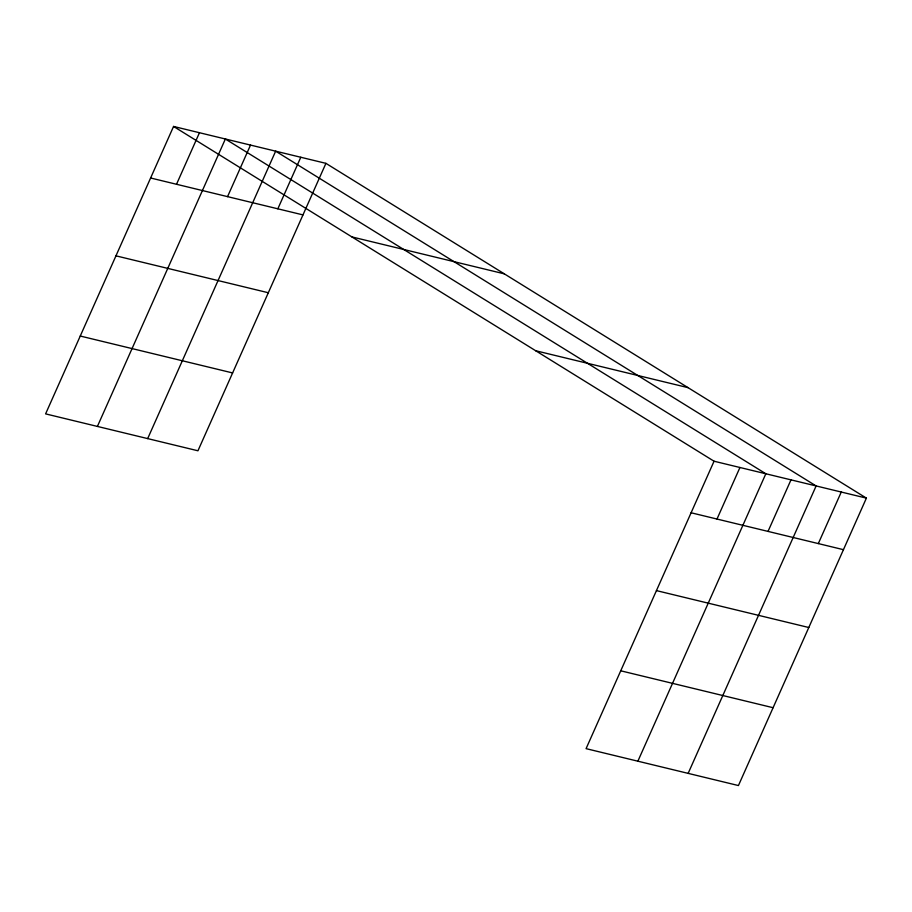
<?xml version="1.0" encoding="UTF-8"?>
<svg xmlns="http://www.w3.org/2000/svg" width="912" height="912" viewBox="0 0 912 912"><rect width="100%" height="100%" fill="white"/><g stroke="black" fill="none" stroke-linecap="round" stroke-linejoin="round"><path stroke-width="1.37" d="M325.926 163.351L173.565 126.449L45.6 413.877L197.95 450.779L325.926 163.351L866.4 498.123L738.435 785.551L586.074 748.649L714.05 461.221L866.4 498.123M176.518 184.27L199.466 132.719M97.402 426.428L225.367 139L765.841 473.761L637.876 761.189M227.555 196.639L250.515 145.088M147.676 438.604L275.652 151.175L816.126 485.948L688.15 773.376M277.841 208.814L300.789 157.263M716.992 519.042L739.94 467.491M768.029 531.4L790.989 479.86M818.315 543.586L841.263 492.035M150.617 178L302.978 214.901M351.929 236.926L504.279 273.828M535.686 350.744L688.047 387.646M115.961 255.839L268.322 292.741M80.256 336.038L232.617 372.94M691.091 512.772L843.452 549.674M656.435 590.611L808.796 627.513M620.73 670.799L773.091 707.712M173.565 126.449L714.05 461.221"/></g></svg>
